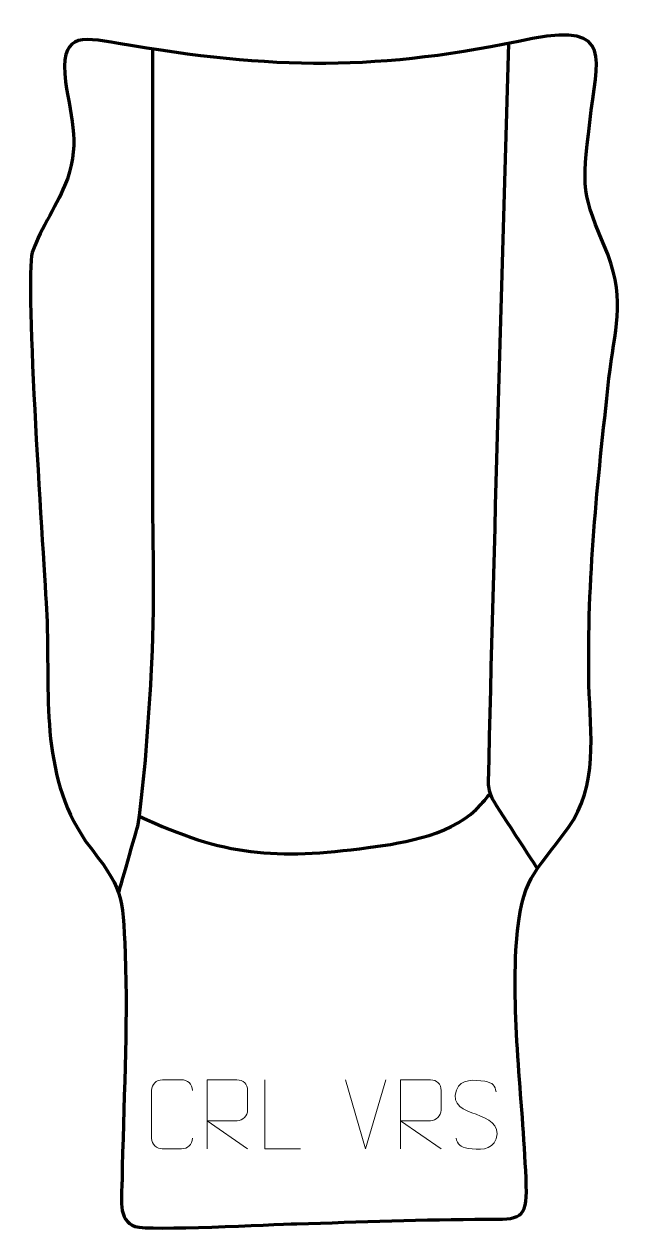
# Model space of a CAD drawing. Header units: millimetres. Extents: x 1278 to 1496, y 233 to 669.
import ezdxf

# ---------------------------------------------------------------- set-up
doc = ezdxf.new("R2010")
doc.units = ezdxf.units.MM
doc.header["$MEASUREMENT"] = 0
doc.layers.add('layer 2', color=7, linetype='Continuous')
doc.layers.add('layer 3', color=7, linetype='Continuous')

msp = doc.modelspace()

# ---------------------------------------------------------------- linework, layer by layer
at = {"layer": 'layer 2', "color": 142, "lineweight": 158}
for points, knots in [([(1312.363, 355.1576), (1312.363, 355.1576), (1318.9088, 377.4966), (1319.4379, 379.8779), (1319.4379, 379.8779), (1321.8741, 396.7907), (1323.1632, 416.3582), (1324.1758, 433.5172), (1324.1758, 433.5172), (1325.6404, 458.3355), (1324.6454, 485.1264), (1324.7285, 510.2054), (1324.7285, 510.2054), (1324.7417, 514.203), (1324.7507, 518.2004), (1324.7542, 522.198), (1324.7542, 522.198), (1324.7633, 552.2069), (1324.7723, 582.2158), (1324.7813, 612.2247), (1324.7813, 612.2247), (1324.7844, 622.2276), (1324.7874, 632.2306), (1324.7904, 642.2336), (1324.7904, 642.2336), (1324.7922, 648.2353), (1324.794, 654.2371), (1324.7958, 660.2389)], [0, 0, 0, 0, 0.125, 0.125, 0.125, 0.125, 0.25, 0.25, 0.25, 0.25, 0.375, 0.375, 0.375, 0.375, 0.5, 0.5, 0.5, 0.5, 0.625, 0.625, 0.625, 0.625, 0.75, 0.75, 0.75, 0.75, 1, 1, 1, 1]), ([(1453.4027, 662.2918), (1450.9343, 573.2359), (1448.1744, 484.1888), (1446.0476, 395.1236), (1446.0476, 395.1236), (1446.0453, 395.0247), (1446.0429, 394.926), (1446.0414, 394.8271), (1446.0414, 394.8271), (1446.0414, 393.3719), (1446.7028, 390.9908), (1447.3643, 389.5355), (1447.3643, 389.5355), (1448.0258, 388.0802), (1463.8762, 363.8794), (1463.8762, 363.8794)], [0, 0, 0, 0, 0.2, 0.2, 0.2, 0.2, 0.4, 0.4, 0.4, 0.4, 0.6, 0.6, 0.6, 0.6, 1, 1, 1, 1]), ([(1319.7977, 382.9376), (1350.7327, 368.3475), (1368.9012, 367.1003), (1402.6685, 371.4999), (1402.6685, 371.4999), (1416.3753, 373.3333), (1434.1202, 376.2437), (1443.6563, 387.3133), (1443.6563, 387.3133), (1444.7216, 388.5498), (1445.7457, 389.8267), (1446.7698, 391.0975)], [0, 0, 0, 0, 0.25, 0.25, 0.25, 0.25, 0.5, 0.5, 0.5, 0.5, 1, 1, 1, 1])]:
    msp.add_open_spline(points, degree=3, knots=knots, dxfattribs=at)
at = {"layer": 'layer 2', "color": 250, "lineweight": 9}
for points, knots in [([(1441.7163, 275.0765), (1437.468, 276.5469), (1432.5599, 278.3427), (1434.565, 283.863), (1434.565, 283.863), (1436.0685, 288.0029), (1441.2821, 287.6144), (1444.8857, 287.0133), (1444.8857, 287.0133), (1447.7463, 286.5361), (1448.611, 285.3229), (1448.9216, 283.2388)], [0, 0, 0, 0, 0.25, 0.25, 0.25, 0.25, 0.5, 0.5, 0.5, 0.5, 1, 1, 1, 1]), ([(1339.1392, 266.4175), (1338.9994, 264.0941), (1337.3222, 262.6145), (1335.1745, 262.6037), (1335.1745, 262.6037), (1332.8426, 262.6041), (1330.5107, 262.6041), (1328.1792, 262.6037), (1328.1792, 262.6037), (1326.2542, 262.4983), (1324.2821, 264.3828), (1324.2933, 266.4001), (1324.2933, 266.4001), (1324.2937, 272.1702), (1324.2937, 277.9399), (1324.2933, 283.7092), (1324.2933, 283.7092), (1324.2975, 285.8473), (1326.0442, 287.5665), (1328.1966, 287.553), (1328.1966, 287.553), (1330.5223, 287.553), (1332.8484, 287.553), (1335.1745, 287.553), (1335.1745, 287.553), (1337.1211, 287.5885), (1339.1125, 286.097), (1339.1392, 283.6594)], [0, 0, 0, 0, 0.125, 0.125, 0.125, 0.125, 0.25, 0.25, 0.25, 0.25, 0.375, 0.375, 0.375, 0.375, 0.5, 0.5, 0.5, 0.5, 0.625, 0.625, 0.625, 0.625, 0.75, 0.75, 0.75, 0.75, 1, 1, 1, 1]), ([(1344.3841, 262.5998), (1344.3841, 262.5998), (1344.3841, 287.5533), (1344.3841, 287.5533), (1344.3841, 287.5533), (1347.9789, 287.5533), (1351.5744, 287.5533), (1355.1696, 287.5533), (1355.1696, 287.5533), (1357.4949, 287.5156), (1359.0522, 286.0256), (1359.0481, 283.6592), (1359.0481, 283.6592), (1359.0477, 281.6237), (1359.0477, 278.5643), (1359.0481, 276.5283), (1359.0481, 276.5283), (1359.0416, 274.6528), (1357.2293, 272.711), (1355.2198, 272.6919), (1355.2198, 272.6919), (1355.2198, 272.6919), (1344.3841, 272.6919), (1344.3841, 272.6919), (1344.3841, 272.6919), (1344.3841, 272.6919), (1359.0388, 262.5998), (1359.0388, 262.5998)], [0, 0, 0, 0, 0.125, 0.125, 0.125, 0.125, 0.25, 0.25, 0.25, 0.25, 0.375, 0.375, 0.375, 0.375, 0.5, 0.5, 0.5, 0.5, 0.625, 0.625, 0.625, 0.625, 0.75, 0.75, 0.75, 0.75, 1, 1, 1, 1]), ([(1378.1907, 262.5997), (1378.1907, 262.5997), (1365.2416, 262.5997), (1365.2416, 262.5997), (1365.2416, 262.5997), (1365.2416, 262.5997), (1365.2416, 287.5533), (1365.2416, 287.5533)], [0, 0, 0, 0, 0.33333333, 0.33333333, 0.33333333, 0.33333333, 1, 1, 1, 1]), ([(1414.3842, 262.5998), (1414.3842, 262.5998), (1414.3842, 287.5533), (1414.3842, 287.5533), (1414.3842, 287.5533), (1417.979, 287.5533), (1421.5745, 287.5533), (1425.1697, 287.5533), (1425.1697, 287.5533), (1427.495, 287.5156), (1429.0523, 286.0256), (1429.0482, 283.6592), (1429.0482, 283.6592), (1429.0478, 281.6237), (1429.0478, 278.5643), (1429.0482, 276.5283), (1429.0482, 276.5283), (1429.0417, 274.6528), (1427.2294, 272.711), (1425.2199, 272.6919), (1425.2199, 272.6919), (1425.2199, 272.6919), (1414.3842, 272.6919), (1414.3842, 272.6919), (1414.3842, 272.6919), (1414.3842, 272.6919), (1429.0389, 262.5998), (1429.0389, 262.5998)], [0, 0, 0, 0, 0.125, 0.125, 0.125, 0.125, 0.25, 0.25, 0.25, 0.25, 0.375, 0.375, 0.375, 0.375, 0.5, 0.5, 0.5, 0.5, 0.625, 0.625, 0.625, 0.625, 0.75, 0.75, 0.75, 0.75, 1, 1, 1, 1]), ([(1441.7163, 275.0764), (1445.7349, 273.4297), (1450.7644, 271.5414), (1448.9304, 266.1811), (1448.9304, 266.1811), (1447.4706, 261.9147), (1442.5598, 262.1714), (1438.8337, 262.7261), (1438.8337, 262.7261), (1436.0837, 263.1359), (1434.8628, 264.3494), (1434.4848, 266.4616)], [0, 0, 0, 0, 0.25, 0.25, 0.25, 0.25, 0.5, 0.5, 0.5, 0.5, 1, 1, 1, 1])]:
    msp.add_open_spline(points, degree=3, knots=knots, dxfattribs=at)
for points in [[(1401.7162, 262.5997), (1401.7162, 262.5997), (1394.3944, 287.5533), (1394.3944, 287.5533)], [(1409.0381, 287.5533), (1409.0381, 287.5533), (1401.7163, 262.5997), (1401.7163, 262.5997)]]:
    msp.add_open_spline(points, degree=3, dxfattribs=at)
at = {"layer": 'layer 3', "color": 242, "lineweight": 158}
msp.add_open_spline([(1293.1018, 648.4434), (1291.3659, 665.6931), (1297.6484, 664.887), (1312.3499, 662.2724), (1312.3499, 662.2724), (1368.048, 652.6839), (1406.6819, 652.0546), (1462.1654, 664.1192), (1462.1654, 664.1192), (1491.5329, 669.2757), (1485.4869, 657.3174), (1482.8188, 633.8585), (1482.8188, 633.8585), (1480.0523, 609.3812), (1479.7041, 608.7141), (1489.3826, 586.0719), (1489.3826, 586.0719), (1495.8874, 568.4593), (1491.6977, 558.7821), (1489.7788, 541.1167), (1489.7788, 541.1167), (1485.5553, 502.6307), (1481.8057, 469.4246), (1482.5325, 430.4149), (1482.5325, 430.4149), (1483.0964, 412.8087), (1486.026, 393.7955), (1475.0403, 378.6687), (1475.0403, 378.6687), (1462.4308, 361.3059), (1458.1969, 360.8557), (1456.2597, 337.2165), (1456.2597, 337.2165), (1454.4431, 307.8459), (1458.8898, 278.5303), (1459.8697, 249.2132), (1459.8697, 249.2132), (1460.2755, 237.0703), (1457.3531, 237.0669), (1445.4326, 237.1077), (1445.4326, 237.1077), (1422.9831, 237.1847), (1399.4276, 236.0986), (1376.8769, 235.5056), (1376.8769, 235.5056), (1367.9125, 235.2417), (1323.204, 232.9297), (1318.42, 234.4825), (1318.42, 234.4825), (1311.8644, 236.6103), (1313.5111, 245.3651), (1313.6057, 251.1794), (1313.6057, 251.1794), (1314.052, 277.8654), (1315.7793, 306.5978), (1314.716, 333.0307), (1314.716, 333.0307), (1313.8566, 355.2772), (1314.0483, 356.2212), (1300.4178, 373.899), (1300.4178, 373.899), (1283.4855, 398.8006), (1287.6811, 427.1908), (1286.371, 455.6251), (1286.371, 455.6251), (1285.4405, 474.5651), (1278.1889, 576.6731), (1281.1565, 586.7258), (1281.1565, 586.7258), (1282.8862, 592.5848), (1289.9219, 603.8857), (1292.8277, 610.7809), (1292.8277, 610.7809), (1298.7874, 624.9231), (1295.3728, 634.4265), (1293.1018, 648.4434)], degree=3, knots=[0, 0, 0, 0, 0.05, 0.05, 0.05, 0.05, 0.1, 0.1, 0.1, 0.1, 0.15, 0.15, 0.15, 0.15, 0.2, 0.2, 0.2, 0.2, 0.25, 0.25, 0.25, 0.25, 0.3, 0.3, 0.3, 0.3, 0.35, 0.35, 0.35, 0.35, 0.4, 0.4, 0.4, 0.4, 0.45, 0.45, 0.45, 0.45, 0.5, 0.5, 0.5, 0.5, 0.55, 0.55, 0.55, 0.55, 0.6, 0.6, 0.6, 0.6, 0.65, 0.65, 0.65, 0.65, 0.7, 0.7, 0.7, 0.7, 0.75, 0.75, 0.75, 0.75, 0.8, 0.8, 0.8, 0.8, 0.85, 0.85, 0.85, 0.85, 0.9, 0.9, 0.9, 0.9, 1, 1, 1, 1], dxfattribs=at)

doc.saveas('drawing.dxf')
